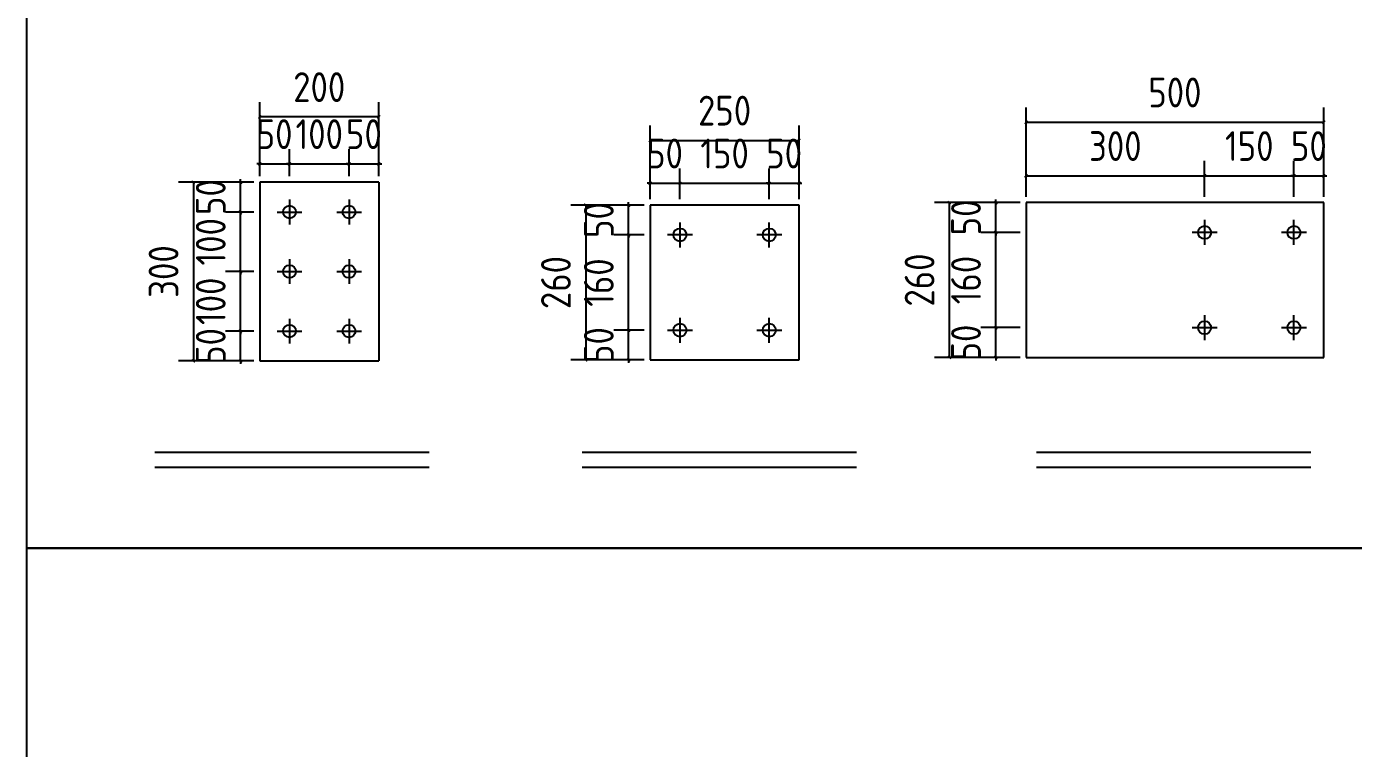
# Model space of a CAD drawing. Extents: x 564571 to 676920, y 109762 to 182243.
# Drawn here: x 570594 to 575051, y 169089 to 171514 of the extents above; entities that cross this region are included whole.
import ezdxf

# ---------------------------------------------------------------- set-up
doc = ezdxf.new("R2010")
doc.units = 0
doc.header["$LTSCALE"] = 1000
doc.header["$MEASUREMENT"] = 0
doc.styles.get("Standard").update_dxf_attribs({"font": 'gbenor.shx', "bigfont": 'gbcbig.shx'})
doc.dimstyles.get("Standard").update_dxf_attribs({"dimscale": 100, "dimtxt": 3.5, "dimasz": 1, "dimexe": 2.5, "dimexo": 3, "dimgap": 1.5, "dimtad": 1, "dimdec": 0, "dimzin": 0, "dimdsep": 46, "dimtxsty": 'Standard', "dimblk": 'ARCHTICK', "dimcen": 0.09, "dimadec": 0, "dimazin": 0, "dimtfac": 1, "dimtdec": 0, "dimtix": 1, "dimtmove": 2, "dimatfit": 3, "dimfxl": 1, "dimtolj": 1, "dimtzin": 0, "dimarcsym": 0})

# ---------------------------------------------------------------- blocks, each defined once
blk = doc.blocks.new('_ArchTick')
at = {"color": 0, "linetype": 'ByBlock', "const_width": 0.4}
blk.add_lwpolyline([(-0.5, -0.5), (0.5, 0.5)], dxfattribs=at)
blk = doc.blocks.new('*D94')
at = {"color": 3, "lineweight": -2}
for p, q in [((571357.4, 170491.4), (571262.9, 170491.4)), ((571312.9, 170491.4), (571312.9, 170501.4)), ((571312.9, 170391.4), (571312.9, 170491.4)), ((571357.4, 170391.4), (571262.9, 170391.4)), ((571312.9, 170391.4), (571312.9, 170381.4))]:
    blk.add_line(p, q, dxfattribs=at)
at = {"layer": 'Defpoints', "color": 0}
for p in [(571312.9, 170491.4), (571377.4, 170491.4), (571377.4, 170391.4)]:
    blk.add_point(p, dxfattribs=at)
at = {"color": 3, "lineweight": -2, "xscale": 10, "yscale": 10, "zscale": 10}
for p, rotation in [((571312.9, 170491.4), 270), ((571312.9, 170391.4), 90)]:
    blk.add_blockref('_ArchTick', p, dxfattribs=dict(at, rotation=rotation))
at = {"color": 0, "insert": (571212.9, 170441.4), "char_height": 100, "attachment_point": 5, "rotation": 90}
blk.add_mtext('\\A1;50', dxfattribs=at)
blk = doc.blocks.new('*D95')
at = {"color": 3, "lineweight": -2}
for p, q in [((571357.4, 170691.4), (571262.9, 170691.4)), ((571312.9, 170691.4), (571312.9, 170701.4)), ((571312.9, 170491.4), (571312.9, 170691.4)), ((571357.4, 170491.4), (571262.9, 170491.4)), ((571312.9, 170491.4), (571312.9, 170481.4))]:
    blk.add_line(p, q, dxfattribs=at)
at = {"layer": 'Defpoints', "color": 0}
for p in [(571312.9, 170691.4), (571377.4, 170691.4), (571377.4, 170491.4)]:
    blk.add_point(p, dxfattribs=at)
at = {"color": 3, "lineweight": -2, "xscale": 10, "yscale": 10, "zscale": 10}
for p, rotation in [((571312.9, 170691.4), 270), ((571312.9, 170491.4), 90)]:
    blk.add_blockref('_ArchTick', p, dxfattribs=dict(at, rotation=rotation))
at = {"color": 0, "insert": (571212.9, 170591.4), "char_height": 100, "attachment_point": 5, "rotation": 90}
blk.add_mtext('\\A1;100', dxfattribs=at)
blk = doc.blocks.new('*D96')
at = {"color": 3, "lineweight": -2}
for p, q in [((571357.4, 170891.4), (571262.9, 170891.4)), ((571312.9, 170891.4), (571312.9, 170901.4)), ((571312.9, 170691.4), (571312.9, 170891.4)), ((571357.4, 170691.4), (571262.9, 170691.4)), ((571312.9, 170691.4), (571312.9, 170681.4))]:
    blk.add_line(p, q, dxfattribs=at)
at = {"layer": 'Defpoints', "color": 0}
for p in [(571312.9, 170891.4), (571377.4, 170891.4), (571377.4, 170691.4)]:
    blk.add_point(p, dxfattribs=at)
at = {"color": 3, "lineweight": -2, "xscale": 10, "yscale": 10, "zscale": 10}
for p, rotation in [((571312.9, 170891.4), 270), ((571312.9, 170691.4), 90)]:
    blk.add_blockref('_ArchTick', p, dxfattribs=dict(at, rotation=rotation))
at = {"color": 0, "insert": (571212.9, 170791.4), "char_height": 100, "attachment_point": 5, "rotation": 90}
blk.add_mtext('\\A1;100', dxfattribs=at)
blk = doc.blocks.new('*D97')
at = {"color": 3, "lineweight": -2}
for p, q in [((571357.4, 170991.4), (571262.9, 170991.4)), ((571312.9, 170991.4), (571312.9, 171001.4)), ((571312.9, 170891.4), (571312.9, 170991.4)), ((571357.4, 170891.4), (571262.9, 170891.4)), ((571312.9, 170891.4), (571312.9, 170881.4))]:
    blk.add_line(p, q, dxfattribs=at)
at = {"layer": 'Defpoints', "color": 0}
for p in [(571312.9, 170991.4), (571377.4, 170991.4), (571377.4, 170891.4)]:
    blk.add_point(p, dxfattribs=at)
at = {"color": 3, "lineweight": -2, "xscale": 10, "yscale": 10, "zscale": 10}
for p, rotation in [((571312.9, 170991.4), 270), ((571312.9, 170891.4), 90)]:
    blk.add_blockref('_ArchTick', p, dxfattribs=dict(at, rotation=rotation))
at = {"color": 0, "insert": (571212.9, 170941.4), "char_height": 100, "attachment_point": 5, "rotation": 90}
blk.add_mtext('\\A1;50', dxfattribs=at)
blk = doc.blocks.new('*D78')
at = {"color": 3, "lineweight": -2}
for p, q in [((571377.4, 171011.4), (571377.4, 171102.9)), ((571477.4, 171011.4), (571477.4, 171102.9)), ((571377.4, 171052.9), (571367.4, 171052.9)), ((571377.4, 171052.9), (571477.4, 171052.9)), ((571477.4, 171052.9), (571487.4, 171052.9))]:
    blk.add_line(p, q, dxfattribs=at)
at = {"layer": 'Defpoints', "color": 0}
for p in [(571477.4, 171052.9), (571377.4, 170991.4), (571477.4, 170991.4)]:
    blk.add_point(p, dxfattribs=at)
at = {"color": 3, "lineweight": -2, "xscale": 10, "yscale": 10, "zscale": 10}
blk.add_blockref('_ArchTick', (571377.4, 171052.9), dxfattribs=at)
at = {"color": 3, "lineweight": -2, "xscale": 10, "yscale": 10, "zscale": 10, "rotation": 180}
blk.add_blockref('_ArchTick', (571477.4, 171052.9), dxfattribs=at)
at = {"color": 0, "insert": (571427.4, 171152.9), "char_height": 100, "attachment_point": 5}
blk.add_mtext('\\A1;50', dxfattribs=at)
blk = doc.blocks.new('*D79')
at = {"color": 3, "lineweight": -2}
for p, q in [((571477.4, 171011.4), (571477.4, 171102.9)), ((571677.4, 171011.4), (571677.4, 171102.9)), ((571477.4, 171052.9), (571467.4, 171052.9)), ((571477.4, 171052.9), (571677.4, 171052.9)), ((571677.4, 171052.9), (571687.4, 171052.9))]:
    blk.add_line(p, q, dxfattribs=at)
at = {"layer": 'Defpoints', "color": 0}
for p in [(571677.4, 171052.9), (571477.4, 170991.4), (571677.4, 170991.4)]:
    blk.add_point(p, dxfattribs=at)
at = {"color": 3, "lineweight": -2, "xscale": 10, "yscale": 10, "zscale": 10}
blk.add_blockref('_ArchTick', (571477.4, 171052.9), dxfattribs=at)
at = {"color": 3, "lineweight": -2, "xscale": 10, "yscale": 10, "zscale": 10, "rotation": 180}
blk.add_blockref('_ArchTick', (571677.4, 171052.9), dxfattribs=at)
at = {"color": 0, "insert": (571577.4, 171152.9), "char_height": 100, "attachment_point": 5}
blk.add_mtext('\\A1;100', dxfattribs=at)
blk = doc.blocks.new('*D98')
at = {"color": 3, "lineweight": -2}
for p, q in [((571677.4, 171011.4), (571677.4, 171102.9)), ((571777.4, 171011.4), (571777.4, 171102.9)), ((571677.4, 171052.9), (571667.4, 171052.9)), ((571677.4, 171052.9), (571777.4, 171052.9)), ((571777.4, 171052.9), (571787.4, 171052.9))]:
    blk.add_line(p, q, dxfattribs=at)
at = {"layer": 'Defpoints', "color": 0}
for p in [(571777.4, 171052.9), (571677.4, 170991.4), (571777.4, 170991.4)]:
    blk.add_point(p, dxfattribs=at)
at = {"color": 3, "lineweight": -2, "xscale": 10, "yscale": 10, "zscale": 10}
blk.add_blockref('_ArchTick', (571677.4, 171052.9), dxfattribs=at)
at = {"color": 3, "lineweight": -2, "xscale": 10, "yscale": 10, "zscale": 10, "rotation": 180}
blk.add_blockref('_ArchTick', (571777.4, 171052.9), dxfattribs=at)
at = {"color": 0, "insert": (571727.4, 171152.9), "char_height": 100, "attachment_point": 5}
blk.add_mtext('\\A1;50', dxfattribs=at)
blk = doc.blocks.new('*D99')
at = {"color": 3, "lineweight": -2}
for p, q in [((571377.4, 171011.4), (571377.4, 171260.9)), ((571777.4, 171011.4), (571777.4, 171260.9)), ((571777.4, 171210.9), (571377.4, 171210.9))]:
    blk.add_line(p, q, dxfattribs=at)
at = {"layer": 'Defpoints', "color": 0}
for p in [(571377.4, 171210.9), (571377.4, 170991.4), (571777.4, 170991.4)]:
    blk.add_point(p, dxfattribs=at)
at = {"color": 3, "lineweight": -2, "xscale": 10, "yscale": 10, "zscale": 10, "rotation": 180}
blk.add_blockref('_ArchTick', (571377.4, 171210.9), dxfattribs=at)
at = {"color": 3, "lineweight": -2, "xscale": 10, "yscale": 10, "zscale": 10}
blk.add_blockref('_ArchTick', (571777.4, 171210.9), dxfattribs=at)
at = {"color": 0, "insert": (571577.4, 171310.9), "char_height": 100, "attachment_point": 5}
blk.add_mtext('\\A1;200', dxfattribs=at)
blk = doc.blocks.new('*D100')
at = {"color": 3, "lineweight": -2}
for p, q in [((571357.4, 170991.4), (571104.4, 170991.4)), ((571154.4, 170991.4), (571154.4, 170391.4)), ((571357.4, 170391.4), (571104.4, 170391.4))]:
    blk.add_line(p, q, dxfattribs=at)
at = {"layer": 'Defpoints', "color": 0}
for p in [(571377.4, 170991.4), (571154.4, 170391.4), (571377.4, 170391.4)]:
    blk.add_point(p, dxfattribs=at)
at = {"color": 3, "lineweight": -2, "xscale": 10, "yscale": 10, "zscale": 10}
for p, rotation in [((571154.4, 170991.4), 90), ((571154.4, 170391.4), 270)]:
    blk.add_blockref('_ArchTick', p, dxfattribs=dict(at, rotation=rotation))
at = {"color": 0, "insert": (571054.4, 170691.4), "char_height": 100, "attachment_point": 5, "rotation": 90}
blk.add_mtext('\\A1;300', dxfattribs=at)
blk = doc.blocks.new('*D101')
at = {"color": 3, "lineweight": -2}
for p, q in [((572668.9, 170494.4), (572566.4, 170494.4)), ((572616.4, 170494.4), (572616.4, 170504.4)), ((572616.4, 170394.4), (572616.4, 170494.4)), ((572668.9, 170394.4), (572566.4, 170394.4)), ((572616.4, 170394.4), (572616.4, 170384.4))]:
    blk.add_line(p, q, dxfattribs=at)
at = {"layer": 'Defpoints', "color": 0}
for p in [(572616.4, 170494.4), (572688.9, 170494.4), (572688.9, 170394.4)]:
    blk.add_point(p, dxfattribs=at)
at = {"color": 3, "lineweight": -2, "xscale": 10, "yscale": 10, "zscale": 10}
for p, rotation in [((572616.4, 170494.4), 270), ((572616.4, 170394.4), 90)]:
    blk.add_blockref('_ArchTick', p, dxfattribs=dict(at, rotation=rotation))
at = {"color": 0, "insert": (572516.4, 170444.4), "char_height": 100, "attachment_point": 5, "rotation": 90}
blk.add_mtext('\\A1;50', dxfattribs=at)
blk = doc.blocks.new('*D80')
at = {"color": 3, "lineweight": -2}
for p, q in [((572668.9, 170814.4), (572566.4, 170814.4)), ((572616.4, 170494.4), (572616.4, 170814.4)), ((572668.9, 170494.4), (572566.4, 170494.4))]:
    blk.add_line(p, q, dxfattribs=at)
at = {"layer": 'Defpoints', "color": 0}
for p in [(572616.4, 170814.4), (572688.9, 170814.4), (572688.9, 170494.4)]:
    blk.add_point(p, dxfattribs=at)
at = {"color": 3, "lineweight": -2, "xscale": 10, "yscale": 10, "zscale": 10}
for p, rotation in [((572616.4, 170814.4), 90), ((572616.4, 170494.4), 270)]:
    blk.add_blockref('_ArchTick', p, dxfattribs=dict(at, rotation=rotation))
at = {"color": 0, "insert": (572516.4, 170654.4), "char_height": 100, "attachment_point": 5, "rotation": 90}
blk.add_mtext('\\A1;160', dxfattribs=at)
blk = doc.blocks.new('*D102')
at = {"color": 3, "lineweight": -2}
for p, q in [((572668.9, 170914.4), (572566.4, 170914.4)), ((572616.4, 170914.4), (572616.4, 170924.4)), ((572616.4, 170814.4), (572616.4, 170914.4)), ((572668.9, 170814.4), (572566.4, 170814.4)), ((572616.4, 170814.4), (572616.4, 170804.4))]:
    blk.add_line(p, q, dxfattribs=at)
at = {"layer": 'Defpoints', "color": 0}
for p in [(572616.4, 170914.4), (572688.9, 170914.4), (572688.9, 170814.4)]:
    blk.add_point(p, dxfattribs=at)
at = {"color": 3, "lineweight": -2, "xscale": 10, "yscale": 10, "zscale": 10}
for p, rotation in [((572616.4, 170914.4), 270), ((572616.4, 170814.4), 90)]:
    blk.add_blockref('_ArchTick', p, dxfattribs=dict(at, rotation=rotation))
at = {"color": 0, "insert": (572516.4, 170864.4), "char_height": 100, "attachment_point": 5, "rotation": 90}
blk.add_mtext('\\A1;50', dxfattribs=at)
blk = doc.blocks.new('*D81')
at = {"color": 3, "lineweight": -2}
for p, q in [((572688.9, 170934.4), (572688.9, 171037.9)), ((572788.9, 170934.4), (572788.9, 171037.9)), ((572688.9, 170987.9), (572678.9, 170987.9)), ((572688.9, 170987.9), (572788.9, 170987.9)), ((572788.9, 170987.9), (572798.9, 170987.9))]:
    blk.add_line(p, q, dxfattribs=at)
at = {"layer": 'Defpoints', "color": 0}
for p in [(572788.9, 170987.9), (572688.9, 170914.4), (572788.9, 170914.4)]:
    blk.add_point(p, dxfattribs=at)
at = {"color": 3, "lineweight": -2, "xscale": 10, "yscale": 10, "zscale": 10}
blk.add_blockref('_ArchTick', (572688.9, 170987.9), dxfattribs=at)
at = {"color": 3, "lineweight": -2, "xscale": 10, "yscale": 10, "zscale": 10, "rotation": 180}
blk.add_blockref('_ArchTick', (572788.9, 170987.9), dxfattribs=at)
at = {"color": 0, "insert": (572738.9, 171087.9), "char_height": 100, "attachment_point": 5}
blk.add_mtext('\\A1;50', dxfattribs=at)
blk = doc.blocks.new('*D82')
at = {"color": 3, "lineweight": -2}
for p, q in [((572788.9, 170934.4), (572788.9, 171037.9)), ((573088.9, 170934.4), (573088.9, 171037.9)), ((572788.9, 170987.9), (573088.9, 170987.9))]:
    blk.add_line(p, q, dxfattribs=at)
at = {"layer": 'Defpoints', "color": 0}
for p in [(573088.9, 170987.9), (572788.9, 170914.4), (573088.9, 170914.4)]:
    blk.add_point(p, dxfattribs=at)
at = {"color": 3, "lineweight": -2, "xscale": 10, "yscale": 10, "zscale": 10, "rotation": 180}
blk.add_blockref('_ArchTick', (572788.9, 170987.9), dxfattribs=at)
at = {"color": 3, "lineweight": -2, "xscale": 10, "yscale": 10, "zscale": 10}
blk.add_blockref('_ArchTick', (573088.9, 170987.9), dxfattribs=at)
at = {"color": 0, "insert": (572938.9, 171087.9), "char_height": 100, "attachment_point": 5}
blk.add_mtext('\\A1;150', dxfattribs=at)
blk = doc.blocks.new('*D103')
at = {"color": 3, "lineweight": -2}
for p, q in [((573088.9, 170934.4), (573088.9, 171037.9)), ((573188.9, 170934.4), (573188.9, 171037.9)), ((573088.9, 170987.9), (573078.9, 170987.9)), ((573088.9, 170987.9), (573188.9, 170987.9)), ((573188.9, 170987.9), (573198.9, 170987.9))]:
    blk.add_line(p, q, dxfattribs=at)
at = {"layer": 'Defpoints', "color": 0}
for p in [(573188.9, 170987.9), (573088.9, 170914.4), (573188.9, 170914.4)]:
    blk.add_point(p, dxfattribs=at)
at = {"color": 3, "lineweight": -2, "xscale": 10, "yscale": 10, "zscale": 10}
blk.add_blockref('_ArchTick', (573088.9, 170987.9), dxfattribs=at)
at = {"color": 3, "lineweight": -2, "xscale": 10, "yscale": 10, "zscale": 10, "rotation": 180}
blk.add_blockref('_ArchTick', (573188.9, 170987.9), dxfattribs=at)
at = {"color": 0, "insert": (573138.9, 171087.9), "char_height": 100, "attachment_point": 5}
blk.add_mtext('\\A1;50', dxfattribs=at)
blk = doc.blocks.new('*D104')
at = {"color": 3, "lineweight": -2}
for p, q in [((572688.9, 170934.4), (572688.9, 171181.9)), ((573188.9, 170934.4), (573188.9, 171181.9)), ((572688.9, 171131.9), (573188.9, 171131.9))]:
    blk.add_line(p, q, dxfattribs=at)
at = {"layer": 'Defpoints', "color": 0}
for p in [(573188.9, 171131.9), (572688.9, 170914.4), (573188.9, 170914.4)]:
    blk.add_point(p, dxfattribs=at)
at = {"color": 3, "lineweight": -2, "xscale": 10, "yscale": 10, "zscale": 10, "rotation": 180}
blk.add_blockref('_ArchTick', (572688.9, 171131.9), dxfattribs=at)
at = {"color": 3, "lineweight": -2, "xscale": 10, "yscale": 10, "zscale": 10}
blk.add_blockref('_ArchTick', (573188.9, 171131.9), dxfattribs=at)
at = {"color": 0, "insert": (572938.9, 171231.9), "char_height": 100, "attachment_point": 5}
blk.add_mtext('\\A1;250', dxfattribs=at)
blk = doc.blocks.new('*D105')
at = {"color": 3, "lineweight": -2}
for p, q in [((572668.9, 170914.4), (572422.4, 170914.4)), ((572472.4, 170914.4), (572472.4, 170394.4)), ((572668.9, 170394.4), (572422.4, 170394.4))]:
    blk.add_line(p, q, dxfattribs=at)
at = {"layer": 'Defpoints', "color": 0}
for p in [(572688.9, 170914.4), (572472.4, 170394.4), (572688.9, 170394.4)]:
    blk.add_point(p, dxfattribs=at)
at = {"color": 3, "lineweight": -2, "xscale": 10, "yscale": 10, "zscale": 10}
for p, rotation in [((572472.4, 170914.4), 90), ((572472.4, 170394.4), 270)]:
    blk.add_blockref('_ArchTick', p, dxfattribs=dict(at, rotation=rotation))
at = {"color": 0, "insert": (572372.4, 170654.4), "char_height": 100, "attachment_point": 5, "rotation": 90}
blk.add_mtext('\\A1;260', dxfattribs=at)
blk = doc.blocks.new('*D106')
at = {"color": 3, "lineweight": -2}
for p, q in [((573931.4, 170502.9), (573799.9, 170502.9)), ((573849.9, 170502.9), (573849.9, 170512.9)), ((573849.9, 170402.9), (573849.9, 170502.9)), ((573931.4, 170402.9), (573799.9, 170402.9)), ((573849.9, 170402.9), (573849.9, 170392.9))]:
    blk.add_line(p, q, dxfattribs=at)
at = {"layer": 'Defpoints', "color": 0}
for p in [(573849.9, 170502.9), (573951.4, 170502.9), (573951.4, 170402.9)]:
    blk.add_point(p, dxfattribs=at)
at = {"color": 3, "lineweight": -2, "xscale": 10, "yscale": 10, "zscale": 10}
for p, rotation in [((573849.9, 170502.9), 270), ((573849.9, 170402.9), 90)]:
    blk.add_blockref('_ArchTick', p, dxfattribs=dict(at, rotation=rotation))
at = {"color": 0, "insert": (573749.9, 170452.9), "char_height": 100, "attachment_point": 5, "rotation": 90}
blk.add_mtext('\\A1;50', dxfattribs=at)
blk = doc.blocks.new('*D83')
at = {"color": 3, "lineweight": -2}
for p, q in [((573931.4, 170822.9), (573799.9, 170822.9)), ((573849.9, 170502.9), (573849.9, 170822.9)), ((573931.4, 170502.9), (573799.9, 170502.9))]:
    blk.add_line(p, q, dxfattribs=at)
at = {"layer": 'Defpoints', "color": 0}
for p in [(573849.9, 170822.9), (573951.4, 170822.9), (573951.4, 170502.9)]:
    blk.add_point(p, dxfattribs=at)
at = {"color": 3, "lineweight": -2, "xscale": 10, "yscale": 10, "zscale": 10}
for p, rotation in [((573849.9, 170822.9), 90), ((573849.9, 170502.9), 270)]:
    blk.add_blockref('_ArchTick', p, dxfattribs=dict(at, rotation=rotation))
at = {"color": 0, "insert": (573749.9, 170662.9), "char_height": 100, "attachment_point": 5, "rotation": 90}
blk.add_mtext('\\A1;160', dxfattribs=at)
blk = doc.blocks.new('*D107')
at = {"color": 3, "lineweight": -2}
for p, q in [((573931.4, 170922.9), (573799.9, 170922.9)), ((573849.9, 170922.9), (573849.9, 170932.9)), ((573849.9, 170822.9), (573849.9, 170922.9)), ((573931.4, 170822.9), (573799.9, 170822.9)), ((573849.9, 170822.9), (573849.9, 170812.9))]:
    blk.add_line(p, q, dxfattribs=at)
at = {"layer": 'Defpoints', "color": 0}
for p in [(573849.9, 170922.9), (573951.4, 170922.9), (573951.4, 170822.9)]:
    blk.add_point(p, dxfattribs=at)
at = {"color": 3, "lineweight": -2, "xscale": 10, "yscale": 10, "zscale": 10}
for p, rotation in [((573849.9, 170922.9), 270), ((573849.9, 170822.9), 90)]:
    blk.add_blockref('_ArchTick', p, dxfattribs=dict(at, rotation=rotation))
at = {"color": 0, "insert": (573749.9, 170872.9), "char_height": 100, "attachment_point": 5, "rotation": 90}
blk.add_mtext('\\A1;50', dxfattribs=at)
blk = doc.blocks.new('*D84')
at = {"color": 3, "lineweight": -2}
for p, q in [((573951.4, 170942.9), (573951.4, 171062.9)), ((574551.4, 170942.9), (574551.4, 171062.9)), ((573951.4, 171012.9), (574551.4, 171012.9))]:
    blk.add_line(p, q, dxfattribs=at)
at = {"layer": 'Defpoints', "color": 0}
for p in [(574551.4, 171012.9), (573951.4, 170922.9), (574551.4, 170922.9)]:
    blk.add_point(p, dxfattribs=at)
at = {"color": 3, "lineweight": -2, "xscale": 10, "yscale": 10, "zscale": 10, "rotation": 180}
blk.add_blockref('_ArchTick', (573951.4, 171012.9), dxfattribs=at)
at = {"color": 3, "lineweight": -2, "xscale": 10, "yscale": 10, "zscale": 10}
blk.add_blockref('_ArchTick', (574551.4, 171012.9), dxfattribs=at)
at = {"color": 0, "insert": (574251.4, 171112.9), "char_height": 100, "attachment_point": 5}
blk.add_mtext('\\A1;300', dxfattribs=at)
blk = doc.blocks.new('*D85')
at = {"color": 3, "lineweight": -2}
for p, q in [((574551.4, 170942.9), (574551.4, 171062.9)), ((574851.4, 170942.9), (574851.4, 171062.9)), ((574551.4, 171012.9), (574851.4, 171012.9))]:
    blk.add_line(p, q, dxfattribs=at)
at = {"layer": 'Defpoints', "color": 0}
for p in [(574851.4, 171012.9), (574551.4, 170922.9), (574851.4, 170922.9)]:
    blk.add_point(p, dxfattribs=at)
at = {"color": 3, "lineweight": -2, "xscale": 10, "yscale": 10, "zscale": 10, "rotation": 180}
blk.add_blockref('_ArchTick', (574551.4, 171012.9), dxfattribs=at)
at = {"color": 3, "lineweight": -2, "xscale": 10, "yscale": 10, "zscale": 10}
blk.add_blockref('_ArchTick', (574851.4, 171012.9), dxfattribs=at)
at = {"color": 0, "insert": (574701.4, 171112.9), "char_height": 100, "attachment_point": 5}
blk.add_mtext('\\A1;150', dxfattribs=at)
blk = doc.blocks.new('*D108')
at = {"color": 3, "lineweight": -2}
for p, q in [((574851.4, 170942.9), (574851.4, 171062.9)), ((574951.4, 170942.9), (574951.4, 171062.9)), ((574851.4, 171012.9), (574841.4, 171012.9)), ((574851.4, 171012.9), (574951.4, 171012.9)), ((574951.4, 171012.9), (574961.4, 171012.9))]:
    blk.add_line(p, q, dxfattribs=at)
at = {"layer": 'Defpoints', "color": 0}
for p in [(574951.4, 171012.9), (574851.4, 170922.9), (574951.4, 170922.9)]:
    blk.add_point(p, dxfattribs=at)
at = {"color": 3, "lineweight": -2, "xscale": 10, "yscale": 10, "zscale": 10}
blk.add_blockref('_ArchTick', (574851.4, 171012.9), dxfattribs=at)
at = {"color": 3, "lineweight": -2, "xscale": 10, "yscale": 10, "zscale": 10, "rotation": 180}
blk.add_blockref('_ArchTick', (574951.4, 171012.9), dxfattribs=at)
at = {"color": 0, "insert": (574901.4, 171112.9), "char_height": 100, "attachment_point": 5}
blk.add_mtext('\\A1;50', dxfattribs=at)
blk = doc.blocks.new('*D109')
at = {"color": 3, "lineweight": -2}
for p, q in [((573931.4, 170922.9), (573643.9, 170922.9)), ((573693.9, 170402.9), (573693.9, 170922.9)), ((573931.4, 170402.9), (573643.9, 170402.9))]:
    blk.add_line(p, q, dxfattribs=at)
at = {"layer": 'Defpoints', "color": 0}
for p in [(573693.9, 170922.9), (573951.4, 170922.9), (573951.4, 170402.9)]:
    blk.add_point(p, dxfattribs=at)
at = {"color": 3, "lineweight": -2, "xscale": 10, "yscale": 10, "zscale": 10}
for p, rotation in [((573693.9, 170922.9), 90), ((573693.9, 170402.9), 270)]:
    blk.add_blockref('_ArchTick', p, dxfattribs=dict(at, rotation=rotation))
at = {"color": 0, "insert": (573593.9, 170662.9), "char_height": 100, "attachment_point": 5, "rotation": 90}
blk.add_mtext('\\A1;260', dxfattribs=at)
blk = doc.blocks.new('*D110')
at = {"color": 3, "lineweight": -2}
for p, q in [((573951.4, 170942.9), (573951.4, 171242.9)), ((574951.4, 170942.9), (574951.4, 171242.9)), ((573951.4, 171192.9), (574951.4, 171192.9))]:
    blk.add_line(p, q, dxfattribs=at)
at = {"layer": 'Defpoints', "color": 0}
for p in [(574951.4, 171192.9), (573951.4, 170922.9), (574951.4, 170922.9)]:
    blk.add_point(p, dxfattribs=at)
at = {"color": 3, "lineweight": -2, "xscale": 10, "yscale": 10, "zscale": 10, "rotation": 180}
blk.add_blockref('_ArchTick', (573951.4, 171192.9), dxfattribs=at)
at = {"color": 3, "lineweight": -2, "xscale": 10, "yscale": 10, "zscale": 10}
blk.add_blockref('_ArchTick', (574951.4, 171192.9), dxfattribs=at)
at = {"color": 0, "insert": (574451.4, 171292.9), "char_height": 100, "attachment_point": 5}
blk.add_mtext('\\A1;500', dxfattribs=at)

msp = doc.modelspace()

# ---------------------------------------------------------------- linework, layer by layer
for p, q in [((571777.4, 170991.4), (571377.4, 170991.4)), ((571377.4, 170991.4), (571377.4, 170391.4)), ((571777.4, 170991.4), (571777.4, 170391.4)), ((571435.9, 170891.4), (571518.9, 170891.4)), ((571635.9, 170891.4), (571718.9, 170891.4)), ((572688.9, 170914.4), (572688.9, 170394.4)), ((573188.9, 170914.4), (572688.9, 170914.4)), ((573188.9, 170394.4), (573188.9, 170914.4)), ((573951.4, 170922.9), (573951.4, 170402.9)), ((574951.4, 170922.9), (573951.4, 170922.9)), ((574951.4, 170402.9), (574951.4, 170922.9)), ((572788.9, 170856.4), (572788.9, 170772.4)), ((573088.9, 170772.4), (573088.9, 170856.4)), ((574551.4, 170864.9), (574551.4, 170780.9)), ((574851.4, 170780.9), (574851.4, 170864.9)), ((572830.9, 170814.4), (572746.9, 170814.4)), ((573130.9, 170814.4), (573046.9, 170814.4)), ((574593.4, 170822.9), (574509.4, 170822.9)), ((574893.4, 170822.9), (574809.4, 170822.9)), ((571435.9, 170691.4), (571518.9, 170691.4)), ((571635.9, 170691.4), (571718.9, 170691.4)), ((572788.9, 170536.4), (572788.9, 170452.4)), ((573088.9, 170452.4), (573088.9, 170536.4)), ((574551.4, 170544.9), (574551.4, 170460.9)), ((574851.4, 170460.9), (574851.4, 170544.9)), ((571435.9, 170491.4), (571518.9, 170491.4)), ((571635.9, 170491.4), (571718.9, 170491.4)), ((572746.9, 170494.4), (572830.9, 170494.4)), ((573046.9, 170494.4), (573130.9, 170494.4)), ((574509.4, 170502.9), (574593.4, 170502.9)), ((574809.4, 170502.9), (574893.4, 170502.9)), ((573951.4, 170402.9), (574951.4, 170402.9)), ((571377.4, 170391.4), (571777.4, 170391.4)), ((572688.9, 170394.4), (573188.9, 170394.4)), ((571025.4, 170084.4), (571946.9, 170084.4)), ((572460.9, 170084.4), (573382.4, 170084.4)), ((573986.4, 170084.4), (574907.9, 170084.4)), ((571025.4, 170034.4), (571946.9, 170034.4)), ((572460.9, 170034.4), (573382.4, 170034.4)), ((573986.4, 170034.4), (574907.9, 170034.4))]:
    msp.add_line(p, q)
at = {"color": 0}
for p, q in [((571477.4, 170932.9), (571477.4, 170849.9)), ((571677.4, 170932.9), (571677.4, 170849.9)), ((571477.4, 170732.9), (571477.4, 170649.9)), ((571677.4, 170732.9), (571677.4, 170649.9)), ((571477.4, 170532.9), (571477.4, 170449.9)), ((571677.4, 170532.9), (571677.4, 170449.9))]:
    msp.add_line(p, q, dxfattribs=at)
for points in [[(578019.1, 175012.3), (570594.1, 175012.3), (570594.1, 169762.3), (578019.1, 169762.3)], [(578019.1, 169762.3), (570594.1, 169762.3), (570594.1, 164512.3), (578019.1, 164512.3)]]:
    msp.add_lwpolyline(points, close=True)
for centre, radius in [((571477.4, 170891.4), 21.5), ((571677.4, 170891.4), 21.5), ((572788.9, 170814.4), 22), ((573088.9, 170814.4), 22), ((574551.4, 170822.9), 22), ((574851.4, 170822.9), 22), ((571477.4, 170691.4), 21.5), ((571677.4, 170691.4), 21.5), ((571477.4, 170491.4), 21.5), ((571677.4, 170491.4), 21.5), ((572788.9, 170494.4), 22), ((573088.9, 170494.4), 22), ((574551.4, 170502.9), 22), ((574851.4, 170502.9), 22)]:
    msp.add_circle(centre, radius)

# ---------------------------------------------------------------- dimensions: what is measured, and where the dimension line sits
for p1, p2, distance, picture, middle in [((571777.4, 170991.4), (571377.4, 170991.4), -219.5, '*D99', (571577.4, 171310.9)), ((573951.4, 170922.9), (574951.4, 170922.9), 270, '*D110', (574451.4, 171292.9)), ((572688.9, 170914.4), (573188.9, 170914.4), 217.5, '*D104', (572938.9, 171231.9)), ((571377.4, 170991.4), (571377.4, 170391.4), -223, '*D100', (571054.4, 170691.4)), ((572688.9, 170914.4), (572688.9, 170394.4), -216.5, '*D105', (572372.4, 170654.4)), ((573951.4, 170402.9), (573951.4, 170922.9), 257.5, '*D109', (573593.9, 170662.9))]:
    dim = msp.add_aligned_dim(p1=p1, p2=p2, distance=distance, dimstyle='Standard', override={"dimtxt": 1, "dimasz": 0.1, "dimexe": 0.5, "dimexo": 0.2, "dimgap": 0.5, "dimlfac": 0.5, "dimclrd": 3, "dimclre": 3})
    dim.commit()
    dim.dimension.update_dxf_attribs({"geometry": picture, "text_midpoint": middle})
for base, p1, p2, picture, middle in [((571477.4, 171052.9), (571377.4, 170991.4), (571477.4, 170991.4), '*D78', (571427.4, 171152.9)), ((571677.4, 171052.9), (571477.4, 170991.4), (571677.4, 170991.4), '*D79', (571577.4, 171152.9)), ((571777.4, 171052.9), (571677.4, 170991.4), (571777.4, 170991.4), '*D98', (571727.4, 171152.9)), ((574551.4, 171012.9), (573951.4, 170922.9), (574551.4, 170922.9), '*D84', (574251.4, 171112.9)), ((574851.4, 171012.9), (574551.4, 170922.9), (574851.4, 170922.9), '*D85', (574701.4, 171112.9)), ((574951.4, 171012.9), (574851.4, 170922.9), (574951.4, 170922.9), '*D108', (574901.4, 171112.9)), ((572788.9, 170987.9), (572688.9, 170914.4), (572788.9, 170914.4), '*D81', (572738.9, 171087.9)), ((573088.9, 170987.9), (572788.9, 170914.4), (573088.9, 170914.4), '*D82', (572938.9, 171087.9)), ((573188.9, 170987.9), (573088.9, 170914.4), (573188.9, 170914.4), '*D103', (573138.9, 171087.9))]:
    dim = msp.add_linear_dim(base=base, p1=p1, p2=p2, dimstyle='Standard', override={"dimtxt": 1, "dimasz": 0.1, "dimexe": 0.5, "dimexo": 0.2, "dimgap": 0.5, "dimlfac": 0.5, "dimclrd": 3, "dimclre": 3})
    dim.commit()
    dim.dimension.update_dxf_attribs({"geometry": picture, "text_midpoint": middle})
for base, p1, p2, picture, middle in [((571312.9, 170991.4), (571377.4, 170891.4), (571377.4, 170991.4), '*D97', (571212.9, 170941.4)), ((572616.4, 170914.4), (572688.9, 170814.4), (572688.9, 170914.4), '*D102', (572516.4, 170864.4)), ((573849.9, 170922.9), (573951.4, 170822.9), (573951.4, 170922.9), '*D107', (573749.9, 170872.9)), ((571312.9, 170891.4), (571377.4, 170691.4), (571377.4, 170891.4), '*D96', (571212.9, 170791.4)), ((572616.4, 170814.4), (572688.9, 170494.4), (572688.9, 170814.4), '*D80', (572516.4, 170654.4)), ((573849.9, 170822.9), (573951.4, 170502.9), (573951.4, 170822.9), '*D83', (573749.9, 170662.9)), ((571312.9, 170691.4), (571377.4, 170491.4), (571377.4, 170691.4), '*D95', (571212.9, 170591.4)), ((571312.9, 170491.4), (571377.4, 170391.4), (571377.4, 170491.4), '*D94', (571212.9, 170441.4)), ((572616.4, 170494.4), (572688.9, 170394.4), (572688.9, 170494.4), '*D101', (572516.4, 170444.4)), ((573849.9, 170502.9), (573951.4, 170402.9), (573951.4, 170502.9), '*D106', (573749.9, 170452.9))]:
    dim = msp.add_linear_dim(base=base, p1=p1, p2=p2, angle=90, dimstyle='Standard', override={"dimtxt": 1, "dimasz": 0.1, "dimexe": 0.5, "dimexo": 0.2, "dimgap": 0.5, "dimlfac": 0.5, "dimclrd": 3, "dimclre": 3})
    dim.commit()
    dim.dimension.update_dxf_attribs({"geometry": picture, "text_midpoint": middle})

doc.saveas('drawing.dxf')
